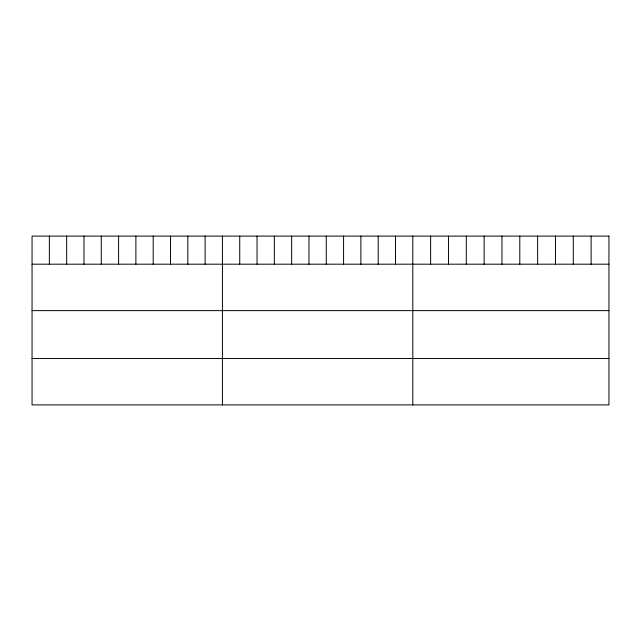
<?xml version="1.0" encoding="UTF-8"?>
<svg xmlns="http://www.w3.org/2000/svg" width="641" height="641" viewBox="0 0 641 641"><rect width="100%" height="100%" fill="white"/><g stroke="black" fill="none" stroke-linecap="round" stroke-linejoin="round"><path stroke-width="0.96" d="M32.05 264.188L608.95 264.188M32.05 310.621L608.95 310.621M32.05 358.471L608.95 358.471M591.122 236.096L591.122 264.188M573.286 236.096L573.286 264.188M555.459 236.096L555.459 264.188M537.623 236.096L537.623 264.188M519.795 236.096L519.795 264.188M501.959 236.096L501.959 264.188M484.131 236.096L484.131 264.188M466.295 236.096L466.295 264.188M448.468 236.096L448.468 264.188M430.632 236.096L430.632 264.188M412.804 236.096L412.804 404.904M395.497 236.096L395.497 264.188M378.19 236.096L378.19 264.188M360.883 236.096L360.883 264.188M343.576 236.096L343.576 264.188M326.269 236.096L326.269 264.188M308.962 236.096L308.962 264.188M291.655 236.096L291.655 264.188M274.348 236.096L274.348 264.188M257.041 236.096L257.041 264.188M239.734 236.096L239.734 264.188M222.427 236.096L222.427 404.904M205.12 236.096L205.12 264.188M187.813 236.096L187.813 264.188M170.506 236.096L170.506 264.188M153.199 236.096L153.199 264.188M135.892 236.096L135.892 264.188M118.585 236.096L118.585 264.188M101.278 236.096L101.278 264.188M83.971 236.096L83.971 264.188M66.664 236.096L66.664 264.188M49.357 236.096L49.357 264.188M608.95 236.096L32.05 236.096L32.05 404.904L608.95 404.904L608.95 236.096"/></g></svg>
